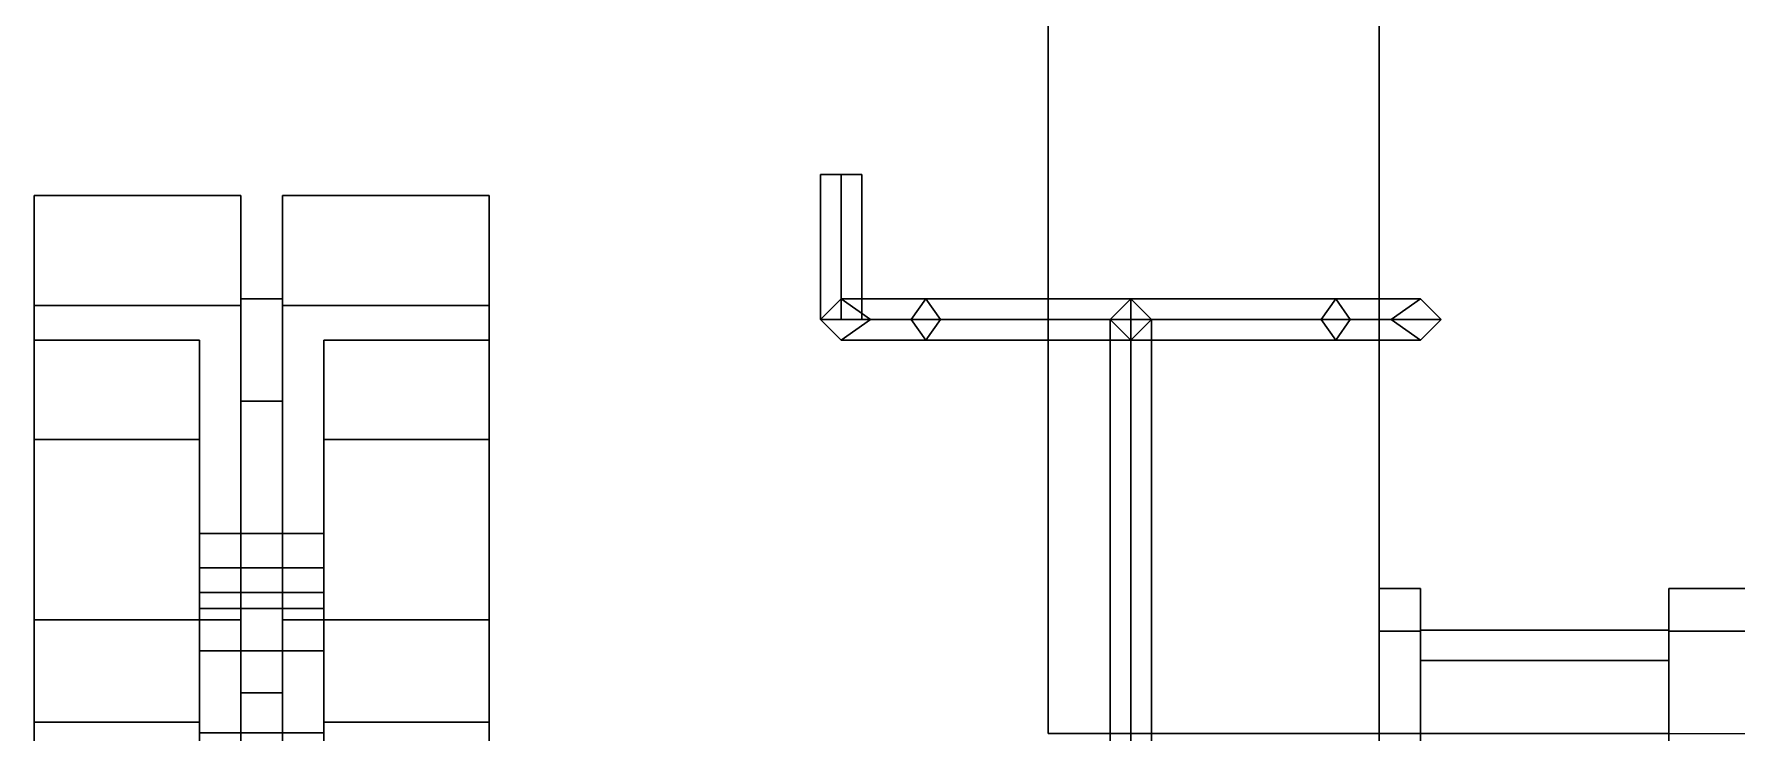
# Model space of a CAD drawing. Header units: millimetres. Extents: x -1.1 to 1.1, y -3.6 to 7.7.
# Drawn here: x -1.12 to -0.297, y 0.44 to 0.778 of the extents above; entities that cross this region are included whole.
import ezdxf

# ---------------------------------------------------------------- set-up
doc = ezdxf.new("R2010")
doc.units = ezdxf.units.MM
doc.header["$MEASUREMENT"] = 0
for name, color, linetype in [('trail', 6, 'Continuous'), ('turret', 2, 'Continuous'), ('wheels', 2, 'Continuous'), ('wheels_hungarian', 2, 'Continuous')]:
    doc.layers.add(name, color=color, linetype=linetype)

msp = doc.modelspace()

# ---------------------------------------------------------------- linework, layer by layer
at = {"layer": 'trail'}
for points in [[(-0.63, 3.67, 0.05), (-0.63, 0.44, 0.67), (-0.63, 0.44, 0.97), (-0.63, 3.67, 0.23)], [(-0.47, 3.67, 0.05), (-0.47, 0.44, 0.67), (-0.63, 0.44, 0.67), (-0.63, 3.67, 0.05)], [(-0.63, 3.67, 0.23), (-0.63, 0.44, 0.97), (-0.47, 0.44, 0.97), (-0.47, 3.67, 0.23)], [(-0.47, 0.44, 0.97), (-0.47, 0.44, 0.67), (-0.47, 3.67, 0.05), (-0.47, 3.67, 0.23)]]:
    msp.add_3dface(points, dxfattribs=at)
at = {"layer": 'turret'}
for points in [[(-0.74, 0.71, 1.08), (-0.73, 0.71, 1.07), (-0.73, 0.64, 1.07), (-0.74, 0.64, 1.08)], [(-0.73, 0.71, 1.09), (-0.74, 0.71, 1.08), (-0.74, 0.64, 1.08), (-0.73, 0.64, 1.09)], [(-0.72, 0.71, 1.08), (-0.73, 0.71, 1.07), (-0.74, 0.71, 1.08), (-0.73, 0.71, 1.09)], [(-0.73, 0.71, 1.07), (-0.72, 0.71, 1.08), (-0.72, 0.64, 1.08), (-0.73, 0.64, 1.07)], [(-0.72, 0.71, 1.08), (-0.73, 0.71, 1.09), (-0.73, 0.64, 1.09), (-0.72, 0.64, 1.08)], [(-0.68899, 0.65, 0.98101), (-0.69607, 0.64, 0.97393), (-0.74, 0.64, 1.08), (-0.73, 0.65, 1.08)], [(-0.73, 0.65, 1.08), (-0.74, 0.64, 1.08), (-0.69607, 0.64, 1.18607), (-0.68899, 0.65, 1.17899)], [(-0.68192, 0.64, 0.98808), (-0.68899, 0.65, 0.98101), (-0.73, 0.65, 1.08), (-0.71586, 0.64, 1.07)], [(-0.71586, 0.64, 1.09), (-0.73, 0.65, 1.08), (-0.68899, 0.65, 1.17899), (-0.68192, 0.64, 1.17192)], [(-0.46414, 0.64, 1.09), (-0.45, 0.65, 1.08), (-0.73, 0.65, 1.08), (-0.71586, 0.64, 1.09)], [(-0.45, 0.65, 1.08), (-0.46414, 0.64, 1.07), (-0.71586, 0.64, 1.07), (-0.73, 0.65, 1.08)], [(-0.59, 0.65, 0.94), (-0.59, 0.64, 0.93), (-0.69607, 0.64, 0.97393), (-0.68899, 0.65, 0.98101)], [(-0.68899, 0.65, 1.17899), (-0.69607, 0.64, 1.18607), (-0.59, 0.64, 1.23), (-0.59, 0.65, 1.22)], [(-0.6, 0.64, 0.95414), (-0.59, 0.65, 0.94), (-0.68899, 0.65, 0.98101), (-0.68192, 0.64, 0.98808)], [(-0.68192, 0.64, 1.17192), (-0.68899, 0.65, 1.17899), (-0.59, 0.65, 1.22), (-0.6, 0.64, 1.20586)], [(-0.59, 0.65, 0.94), (-0.6, 0.64, 0.95414), (-0.6, 0.64, 1.20586), (-0.59, 0.65, 1.22)], [(-0.49808, 0.64, 0.98808), (-0.49101, 0.65, 0.98101), (-0.59, 0.65, 0.94), (-0.58, 0.64, 0.95414)], [(-0.49101, 0.65, 0.98101), (-0.48393, 0.64, 0.97393), (-0.59, 0.64, 0.93), (-0.59, 0.65, 0.94)], [(-0.58, 0.64, 1.20586), (-0.59, 0.65, 1.22), (-0.49101, 0.65, 1.17899), (-0.49808, 0.64, 1.17192)], [(-0.59, 0.65, 1.22), (-0.59, 0.64, 1.23), (-0.48393, 0.64, 1.18607), (-0.49101, 0.65, 1.17899)], [(-0.58, 0.64, 0.95414), (-0.59, 0.65, 0.94), (-0.59, 0.65, 1.22), (-0.58, 0.64, 1.20586)], [(-0.46414, 0.64, 1.07), (-0.45, 0.65, 1.08), (-0.49101, 0.65, 0.98101), (-0.49808, 0.64, 0.98808)], [(-0.49808, 0.64, 1.17192), (-0.49101, 0.65, 1.17899), (-0.45, 0.65, 1.08), (-0.46414, 0.64, 1.09)], [(-0.45, 0.65, 1.08), (-0.44, 0.64, 1.08), (-0.48393, 0.64, 0.97393), (-0.49101, 0.65, 0.98101)], [(-0.49101, 0.65, 1.17899), (-0.48393, 0.64, 1.18607), (-0.44, 0.64, 1.08), (-0.45, 0.65, 1.08)], [(-0.69607, 0.64, 0.97393), (-0.68899, 0.63, 0.98101), (-0.73, 0.63, 1.08), (-0.74, 0.64, 1.08)], [(-0.74, 0.64, 1.08), (-0.73, 0.63, 1.08), (-0.68899, 0.63, 1.17899), (-0.69607, 0.64, 1.18607)], [(-0.68899, 0.63, 0.98101), (-0.68192, 0.64, 0.98808), (-0.71586, 0.64, 1.07), (-0.73, 0.63, 1.08)], [(-0.73, 0.63, 1.08), (-0.71586, 0.64, 1.09), (-0.68192, 0.64, 1.17192), (-0.68899, 0.63, 1.17899)], [(-0.46414, 0.64, 1.07), (-0.45, 0.63, 1.08), (-0.73, 0.63, 1.08), (-0.71586, 0.64, 1.07)], [(-0.45, 0.63, 1.08), (-0.46414, 0.64, 1.09), (-0.71586, 0.64, 1.09), (-0.73, 0.63, 1.08)], [(-0.59, 0.64, 0.93), (-0.59, 0.63, 0.94), (-0.68899, 0.63, 0.98101), (-0.69607, 0.64, 0.97393)], [(-0.69607, 0.64, 1.18607), (-0.68899, 0.63, 1.17899), (-0.59, 0.63, 1.22), (-0.59, 0.64, 1.23)], [(-0.59, 0.63, 0.94), (-0.6, 0.64, 0.95414), (-0.68192, 0.64, 0.98808), (-0.68899, 0.63, 0.98101)], [(-0.68899, 0.63, 1.17899), (-0.68192, 0.64, 1.17192), (-0.6, 0.64, 1.20586), (-0.59, 0.63, 1.22)], [(-0.6, 0.64, 0.95414), (-0.59, 0.63, 0.94), (-0.59, 0.63, 1.22), (-0.6, 0.64, 1.20586)], [(-0.59, 0.64, 1.09), (-0.6, 0.64, 1.08), (-0.6, 0.24, 1.08), (-0.59, 0.23, 1.09)], [(-0.6, 0.64, 1.08), (-0.59, 0.64, 1.07), (-0.59, 0.23, 1.07), (-0.6, 0.24, 1.08)], [(-0.48393, 0.64, 0.97393), (-0.49101, 0.63, 0.98101), (-0.59, 0.63, 0.94), (-0.59, 0.64, 0.93)], [(-0.49101, 0.63, 0.98101), (-0.49808, 0.64, 0.98808), (-0.58, 0.64, 0.95414), (-0.59, 0.63, 0.94)], [(-0.59, 0.64, 1.23), (-0.59, 0.63, 1.22), (-0.49101, 0.63, 1.17899), (-0.48393, 0.64, 1.18607)], [(-0.59, 0.63, 1.22), (-0.58, 0.64, 1.20586), (-0.49808, 0.64, 1.17192), (-0.49101, 0.63, 1.17899)], [(-0.59, 0.63, 0.94), (-0.58, 0.64, 0.95414), (-0.58, 0.64, 1.20586), (-0.59, 0.63, 1.22)], [(-0.58, 0.64, 1.08), (-0.59, 0.64, 1.09), (-0.59, 0.23, 1.09), (-0.58, 0.24, 1.08)], [(-0.59, 0.64, 1.07), (-0.58, 0.64, 1.08), (-0.58, 0.24, 1.08), (-0.59, 0.23, 1.07)], [(-0.45, 0.63, 1.08), (-0.46414, 0.64, 1.07), (-0.49808, 0.64, 0.98808), (-0.49101, 0.63, 0.98101)], [(-0.49101, 0.63, 1.17899), (-0.49808, 0.64, 1.17192), (-0.46414, 0.64, 1.09), (-0.45, 0.63, 1.08)], [(-0.44, 0.64, 1.08), (-0.45, 0.63, 1.08), (-0.49101, 0.63, 0.98101), (-0.48393, 0.64, 0.97393)], [(-0.48393, 0.64, 1.18607), (-0.49101, 0.63, 1.17899), (-0.45, 0.63, 1.08), (-0.44, 0.64, 1.08)], [(-0.45, 0.4895, 1.6095), (-0.45, 0.51, 1.56), (-0.47, 0.51, 1.56), (-0.47, 0.4895, 1.6095)], [(-0.45, 0.51, 1.56), (-0.45, 0.4895, 1.5105), (-0.47, 0.4895, 1.5105), (-0.47, 0.51, 1.56)], [(-0.47, 0.44, 1.63), (-0.47, 0.4895, 1.6095), (-0.47, 0.51, 1.56), (-0.47, 0.3905, 1.6095)], [(-0.47, 0.3905, 1.6095), (-0.47, 0.51, 1.56), (-0.47, 0.4895, 1.5105), (-0.47, 0.37, 1.56)], [(-0.45, 0.3905, 1.6095), (-0.45, 0.51, 1.56), (-0.45, 0.4895, 1.6095), (-0.45, 0.44, 1.63)], [(-0.45, 0.37, 1.56), (-0.45, 0.4895, 1.5105), (-0.45, 0.51, 1.56), (-0.45, 0.3905, 1.6095)], [(-0.26, 0.4895, 1.6095), (-0.26, 0.51, 1.56), (-0.33, 0.51, 1.56), (-0.33, 0.4895, 1.6095)], [(-0.26, 0.51, 1.56), (-0.26, 0.4895, 1.5105), (-0.33, 0.4895, 1.5105), (-0.33, 0.51, 1.56)], [(-0.33, 0.51, 1.56), (-0.33, 0.4895, 1.5105), (-0.33, 0.37, 1.56), (-0.33, 0.3905, 1.6095)], [(-0.33, 0.4895, 1.6095), (-0.33, 0.51, 1.56), (-0.33, 0.3905, 1.6095), (-0.33, 0.44, 1.63)], [(-0.45, 0.44, 1.63), (-0.45, 0.4895, 1.6095), (-0.47, 0.4895, 1.6095), (-0.47, 0.44, 1.63)], [(-0.45, 0.4895, 1.5105), (-0.45, 0.44, 1.49), (-0.47, 0.44, 1.49), (-0.47, 0.4895, 1.5105)], [(-0.47, 0.37, 1.56), (-0.47, 0.4895, 1.5105), (-0.47, 0.44, 1.49), (-0.47, 0.3905, 1.5105)], [(-0.33, 0.47536, 1.59536), (-0.33, 0.49, 1.56), (-0.45, 0.49, 1.56), (-0.45, 0.47536, 1.59536)], [(-0.33, 0.49, 1.56), (-0.33, 0.47536, 1.52464), (-0.45, 0.47536, 1.52464), (-0.45, 0.49, 1.56)], [(-0.45, 0.3905, 1.5105), (-0.45, 0.44, 1.49), (-0.45, 0.4895, 1.5105), (-0.45, 0.37, 1.56)], [(-0.33, 0.22, 0.99), (-0.33, -0.13, 0.99), (-0.33, 0.37, 1.56), (-0.33, 0.4895, 1.5105)], [(-0.33, 0.4895, 1.5105), (-0.26, 0.4895, 1.5105), (-0.26, 0.22, 0.99), (-0.33, 0.22, 0.99)], [(-0.26, 0.44, 1.63), (-0.26, 0.4895, 1.6095), (-0.33, 0.4895, 1.6095), (-0.33, 0.44, 1.63)], [(-0.33, 0.44, 1.61), (-0.33, 0.47536, 1.59536), (-0.45, 0.47536, 1.59536), (-0.45, 0.44, 1.61)], [(-0.33, 0.47536, 1.52464), (-0.33, 0.44, 1.51), (-0.45, 0.44, 1.51), (-0.45, 0.47536, 1.52464)]]:
    msp.add_3dface(points, dxfattribs=at)
at = {"layer": 'wheels'}
for points in [[(-1.12, 0.65, 0.67), (-1.12, 0.60052, 0.91874), (-1.12, 0.64672, 0.93788), (-1.12, 0.7, 0.67)], [(-1.02, 0.64672, 0.93788), (-1.02, 0.7, 0.67), (-1.12, 0.7, 0.67), (-1.12, 0.64672, 0.93788)], [(-1.12, 0.60052, 0.42126), (-1.12, 0.65, 0.67), (-1.12, 0.7, 0.67), (-1.12, 0.64672, 0.40212)], [(-1.02, 0.7, 0.67), (-1.02, 0.64672, 0.40212), (-1.12, 0.64672, 0.40212), (-1.12, 0.7, 0.67)], [(-1.02, 0.60052, 0.91874), (-1.02, 0.65, 0.67), (-1.02, 0.7, 0.67), (-1.02, 0.64672, 0.93788)], [(-1.02, 0.65, 0.67), (-1.02, 0.60052, 0.42126), (-1.02, 0.64672, 0.40212), (-1.02, 0.7, 0.67)], [(-0.9, 0.64672, 0.93788), (-0.9, 0.7, 0.67), (-1, 0.7, 0.67), (-1, 0.64672, 0.93788)], [(-0.9, 0.7, 0.67), (-0.9, 0.64672, 0.40212), (-1, 0.64672, 0.40212), (-1, 0.7, 0.67)], [(-1, 0.65, 0.67), (-1, 0.60052, 0.91874), (-1, 0.64672, 0.93788), (-1, 0.7, 0.67)], [(-1, 0.60052, 0.42126), (-1, 0.65, 0.67), (-1, 0.7, 0.67), (-1, 0.64672, 0.40212)], [(-0.9, 0.60052, 0.91874), (-0.9, 0.65, 0.67), (-0.9, 0.7, 0.67), (-0.9, 0.64672, 0.93788)], [(-0.9, 0.65, 0.67), (-0.9, 0.60052, 0.42126), (-0.9, 0.64672, 0.40212), (-0.9, 0.7, 0.67)], [(-1.12, 0.63, 0.67), (-1.12, 0.58204, 0.91109), (-1.12, 0.60052, 0.91874), (-1.12, 0.65, 0.67)], [(-1.12, 0.58204, 0.42891), (-1.12, 0.63, 0.67), (-1.12, 0.65, 0.67), (-1.12, 0.60052, 0.42126)], [(-1.12, 0.45962, 0.21038), (-1.12, 0.60052, 0.42126), (-1.12, 0.64672, 0.40212), (-1.12, 0.49497, 0.17503)], [(-1.02, 0.64672, 0.40212), (-1.02, 0.49497, 0.17503), (-1.12, 0.49497, 0.17503), (-1.12, 0.64672, 0.40212)], [(-1.12, 0.60052, 0.91874), (-1.12, 0.45962, 1.12962), (-1.12, 0.49497, 1.16497), (-1.12, 0.64672, 0.93788)], [(-1.02, 0.49497, 1.16497), (-1.02, 0.64672, 0.93788), (-1.12, 0.64672, 0.93788), (-1.12, 0.49497, 1.16497)], [(-1, 0.60052, 0.91874), (-1, 0.65, 0.67), (-1.02, 0.65, 0.67), (-1.02, 0.60052, 0.91874)], [(-1, 0.65, 0.67), (-1, 0.60052, 0.42126), (-1.02, 0.60052, 0.42126), (-1.02, 0.65, 0.67)], [(-1.02, 0.60052, 0.42126), (-1.02, 0.45962, 0.21038), (-1.02, 0.49497, 0.17503), (-1.02, 0.64672, 0.40212)], [(-1.02, 0.45962, 1.12962), (-1.02, 0.60052, 0.91874), (-1.02, 0.64672, 0.93788), (-1.02, 0.49497, 1.16497)], [(-0.9, 0.49497, 1.16497), (-0.9, 0.64672, 0.93788), (-1, 0.64672, 0.93788), (-1, 0.49497, 1.16497)], [(-0.9, 0.64672, 0.40212), (-0.9, 0.49497, 0.17503), (-1, 0.49497, 0.17503), (-1, 0.64672, 0.40212)], [(-1, 0.45962, 0.21038), (-1, 0.60052, 0.42126), (-1, 0.64672, 0.40212), (-1, 0.49497, 0.17503)], [(-1, 0.60052, 0.91874), (-1, 0.45962, 1.12962), (-1, 0.49497, 1.16497), (-1, 0.64672, 0.93788)], [(-0.9, 0.58204, 0.91109), (-0.9, 0.63, 0.67), (-0.9, 0.65, 0.67), (-0.9, 0.60052, 0.91874)], [(-0.9, 0.63, 0.67), (-0.9, 0.58204, 0.42891), (-0.9, 0.60052, 0.42126), (-0.9, 0.65, 0.67)], [(-0.9, 0.45962, 1.12962), (-0.9, 0.60052, 0.91874), (-0.9, 0.64672, 0.93788), (-0.9, 0.49497, 1.16497)], [(-0.9, 0.60052, 0.42126), (-0.9, 0.45962, 0.21038), (-0.9, 0.49497, 0.17503), (-0.9, 0.64672, 0.40212)], [(-1.04, 0.63, 0.67), (-1.04, 0.58204, 0.91109), (-1.12, 0.58204, 0.91109), (-1.12, 0.63, 0.67)], [(-1.04, 0.58204, 0.42891), (-1.04, 0.63, 0.67), (-1.12, 0.63, 0.67), (-1.12, 0.58204, 0.42891)], [(-1.04, 0.55, 0.67), (-1.04, 0.50813, 0.88048), (-1.04, 0.58204, 0.91109), (-1.04, 0.63, 0.67)], [(-1.04, 0.50813, 0.45952), (-1.04, 0.55, 0.67), (-1.04, 0.63, 0.67), (-1.04, 0.58204, 0.42891)], [(-0.98, 0.50813, 0.88048), (-0.98, 0.55, 0.67), (-0.98, 0.63, 0.67), (-0.98, 0.58204, 0.91109)], [(-0.98, 0.55, 0.67), (-0.98, 0.50813, 0.45952), (-0.98, 0.58204, 0.42891), (-0.98, 0.63, 0.67)], [(-0.9, 0.63, 0.67), (-0.9, 0.58204, 0.91109), (-0.98, 0.58204, 0.91109), (-0.98, 0.63, 0.67)], [(-0.9, 0.58204, 0.42891), (-0.9, 0.63, 0.67), (-0.98, 0.63, 0.67), (-0.98, 0.58204, 0.42891)], [(-1.12, 0.58204, 0.91109), (-1.12, 0.44548, 1.11548), (-1.12, 0.45962, 1.12962), (-1.12, 0.60052, 0.91874)], [(-1.12, 0.44548, 0.22452), (-1.12, 0.58204, 0.42891), (-1.12, 0.60052, 0.42126), (-1.12, 0.45962, 0.21038)], [(-1, 0.45962, 1.12962), (-1, 0.60052, 0.91874), (-1.02, 0.60052, 0.91874), (-1.02, 0.45962, 1.12962)], [(-1, 0.60052, 0.42126), (-1, 0.45962, 0.21038), (-1.02, 0.45962, 0.21038), (-1.02, 0.60052, 0.42126)], [(-0.9, 0.58204, 0.42891), (-0.9, 0.44548, 0.22452), (-0.9, 0.45962, 0.21038), (-0.9, 0.60052, 0.42126)], [(-0.9, 0.44548, 1.11548), (-0.9, 0.58204, 0.91109), (-0.9, 0.60052, 0.91874), (-0.9, 0.45962, 1.12962)], [(-1.04, 0.58204, 0.91109), (-1.04, 0.44548, 1.11548), (-1.12, 0.44548, 1.11548), (-1.12, 0.58204, 0.91109)], [(-1.04, 0.44548, 0.22452), (-1.04, 0.58204, 0.42891), (-1.12, 0.58204, 0.42891), (-1.12, 0.44548, 0.22452)], [(-1.04, 0.50813, 0.88048), (-1.04, 0.38891, 1.05891), (-1.04, 0.44548, 1.11548), (-1.04, 0.58204, 0.91109)], [(-1.04, 0.38891, 0.28109), (-1.04, 0.50813, 0.45952), (-1.04, 0.58204, 0.42891), (-1.04, 0.44548, 0.22452)], [(-0.98, 0.50813, 0.45952), (-0.98, 0.38891, 0.28109), (-0.98, 0.44548, 0.22452), (-0.98, 0.58204, 0.42891)], [(-0.98, 0.38891, 1.05891), (-0.98, 0.50813, 0.88048), (-0.98, 0.58204, 0.91109), (-0.98, 0.44548, 1.11548)], [(-0.9, 0.58204, 0.91109), (-0.9, 0.44548, 1.11548), (-0.98, 0.44548, 1.11548), (-0.98, 0.58204, 0.91109)], [(-0.9, 0.44548, 0.22452), (-0.9, 0.58204, 0.42891), (-0.98, 0.58204, 0.42891), (-0.98, 0.44548, 0.22452)], [(-1.04, 0.55, 0.67), (-1.04, 0.53673, 0.60327), (-1.04, 0.53673, 0.73673), (-1.04, 0.55, 0.67)], [(-0.98, 0.55, 0.67), (-0.98, 0.53673, 0.73673), (-0.98, 0.53673, 0.60327), (-0.98, 0.55, 0.67)], [(-0.98, 0.50813, 0.45952), (-0.98, 0.53673, 0.60327), (-1.04, 0.53673, 0.60327), (-1.04, 0.50813, 0.45952)], [(-0.98, 0.53673, 0.60327), (-0.98, 0.52, 0.62), (-1.04, 0.52, 0.62), (-1.04, 0.53673, 0.60327)], [(-0.98, 0.53673, 0.73673), (-0.98, 0.50813, 0.88048), (-1.04, 0.50813, 0.88048), (-1.04, 0.53673, 0.73673)], [(-0.98, 0.52, 0.72), (-0.98, 0.53673, 0.73673), (-1.04, 0.53673, 0.73673), (-1.04, 0.52, 0.72)], [(-1.04, 0.53673, 0.60327), (-1.04, 0.52, 0.62), (-1.04, 0.52, 0.72), (-1.04, 0.53673, 0.73673)], [(-0.98, 0.52, 0.62), (-0.98, 0.53673, 0.60327), (-0.98, 0.53673, 0.73673), (-0.98, 0.52, 0.72)], [(-0.98, 0.52, 0.62), (-0.98, 0.29, 0.62), (-1.04, 0.29, 0.62), (-1.04, 0.52, 0.62)], [(-0.98, 0.29, 0.72), (-0.98, 0.52, 0.72), (-1.04, 0.52, 0.72), (-1.04, 0.29, 0.72)], [(-1.04, 0.52, 0.62), (-1.04, 0.29, 0.62), (-1.04, 0.29, 0.72), (-1.04, 0.52, 0.72)], [(-0.98, 0.32929, 0.62), (-0.98, 0.52, 0.62), (-0.98, 0.52, 0.62), (-0.98, 0.35, 0.67)], [(-0.98, 0.35, 0.67), (-0.98, 0.52, 0.62), (-0.98, 0.52, 0.72), (-0.98, 0.32929, 0.72)], [(-0.98, 0.50813, 0.88048), (-0.98, 0.42671, 1.00234), (-1.04, 0.42671, 1.00234), (-1.04, 0.50813, 0.88048)], [(-0.98, 0.42671, 0.33766), (-0.98, 0.50813, 0.45952), (-1.04, 0.50813, 0.45952), (-1.04, 0.42671, 0.33766)], [(-1.12, 0.45962, 1.12962), (-1.12, 0.24874, 1.27052), (-1.12, 0.26788, 1.31672), (-1.12, 0.49497, 1.16497)], [(-1.02, 0.26788, 1.31672), (-1.02, 0.49497, 1.16497), (-1.12, 0.49497, 1.16497), (-1.12, 0.26788, 1.31672)], [(-1.12, 0.24874, 0.06948), (-1.12, 0.45962, 0.21038), (-1.12, 0.49497, 0.17503), (-1.12, 0.26788, 0.02328)], [(-1.02, 0.49497, 0.17503), (-1.02, 0.26788, 0.02328), (-1.12, 0.26788, 0.02328), (-1.12, 0.49497, 0.17503)], [(-1.02, 0.24874, 1.27052), (-1.02, 0.45962, 1.12962), (-1.02, 0.49497, 1.16497), (-1.02, 0.26788, 1.31672)], [(-1.02, 0.45962, 0.21038), (-1.02, 0.24874, 0.06948), (-1.02, 0.26788, 0.02328), (-1.02, 0.49497, 0.17503)], [(-0.9, 0.26788, 1.31672), (-0.9, 0.49497, 1.16497), (-1, 0.49497, 1.16497), (-1, 0.26788, 1.31672)], [(-0.9, 0.49497, 0.17503), (-0.9, 0.26788, 0.02328), (-1, 0.26788, 0.02328), (-1, 0.49497, 0.17503)], [(-1, 0.45962, 1.12962), (-1, 0.24874, 1.27052), (-1, 0.26788, 1.31672), (-1, 0.49497, 1.16497)], [(-1, 0.24874, 0.06948), (-1, 0.45962, 0.21038), (-1, 0.49497, 0.17503), (-1, 0.26788, 0.02328)], [(-0.9, 0.24874, 1.27052), (-0.9, 0.45962, 1.12962), (-0.9, 0.49497, 1.16497), (-0.9, 0.26788, 1.31672)], [(-0.9, 0.45962, 0.21038), (-0.9, 0.24874, 0.06948), (-0.9, 0.26788, 0.02328), (-0.9, 0.49497, 0.17503)], [(-1.12, 0.44548, 1.11548), (-1.12, 0.24109, 1.25204), (-1.12, 0.24874, 1.27052), (-1.12, 0.45962, 1.12962)], [(-1.12, 0.24109, 0.08796), (-1.12, 0.44548, 0.22452), (-1.12, 0.45962, 0.21038), (-1.12, 0.24874, 0.06948)], [(-1, 0.24874, 1.27052), (-1, 0.45962, 1.12962), (-1.02, 0.45962, 1.12962), (-1.02, 0.24874, 1.27052)], [(-1, 0.45962, 0.21038), (-1, 0.24874, 0.06948), (-1.02, 0.24874, 0.06948), (-1.02, 0.45962, 0.21038)], [(-0.9, 0.44548, 0.22452), (-0.9, 0.24109, 0.08796), (-0.9, 0.24874, 0.06948), (-0.9, 0.45962, 0.21038)], [(-0.9, 0.24109, 1.25204), (-0.9, 0.44548, 1.11548), (-0.9, 0.45962, 1.12962), (-0.9, 0.24874, 1.27052)], [(-1.04, 0.44548, 1.11548), (-1.04, 0.24109, 1.25204), (-1.12, 0.24109, 1.25204), (-1.12, 0.44548, 1.11548)], [(-1.04, 0.24109, 0.08796), (-1.04, 0.44548, 0.22452), (-1.12, 0.44548, 0.22452), (-1.12, 0.24109, 0.08796)], [(-1.04, 0.38891, 1.05891), (-1.04, 0.21048, 1.17813), (-1.04, 0.24109, 1.25204), (-1.04, 0.44548, 1.11548)], [(-1.04, 0.21048, 0.16187), (-1.04, 0.38891, 0.28109), (-1.04, 0.44548, 0.22452), (-1.04, 0.24109, 0.08796)], [(-0.98, 0.38891, 0.28109), (-0.98, 0.21048, 0.16187), (-0.98, 0.24109, 0.08796), (-0.98, 0.44548, 0.22452)], [(-0.98, 0.21048, 1.17813), (-0.98, 0.38891, 1.05891), (-0.98, 0.44548, 1.11548), (-0.98, 0.24109, 1.25204)], [(-0.9, 0.44548, 1.11548), (-0.9, 0.24109, 1.25204), (-0.98, 0.24109, 1.25204), (-0.98, 0.44548, 1.11548)], [(-0.9, 0.24109, 0.08796), (-0.9, 0.44548, 0.22452), (-0.98, 0.44548, 0.22452), (-0.98, 0.24109, 0.08796)]]:
    msp.add_3dface(points, dxfattribs=at)
at = {"layer": 'wheels_hungarian'}
for points in [[(-1.02, 0.64672, 0.93788), (-1.02, 0.7, 0.67), (-1.12, 0.7, 0.67), (-1.12, 0.64672, 0.93788)], [(-1.12, 0.65, 0.67), (-1.12, 0.60052, 0.91874), (-1.12, 0.64672, 0.93788), (-1.12, 0.7, 0.67)], [(-1.02, 0.7, 0.67), (-1.02, 0.64672, 0.40212), (-1.12, 0.64672, 0.40212), (-1.12, 0.7, 0.67)], [(-1.12, 0.60052, 0.42126), (-1.12, 0.65, 0.67), (-1.12, 0.7, 0.67), (-1.12, 0.64672, 0.40212)], [(-1.02, 0.60052, 0.91874), (-1.02, 0.65, 0.67), (-1.02, 0.7, 0.67), (-1.02, 0.64672, 0.93788)], [(-1.02, 0.65, 0.67), (-1.02, 0.60052, 0.42126), (-1.02, 0.64672, 0.40212), (-1.02, 0.7, 0.67)], [(-1, 0.65, 0.67), (-1, 0.60052, 0.91874), (-1, 0.64672, 0.93788), (-1, 0.7, 0.67)], [(-0.9, 0.64672, 0.93788), (-0.9, 0.7, 0.67), (-1, 0.7, 0.67), (-1, 0.64672, 0.93788)], [(-1, 0.60052, 0.42126), (-1, 0.65, 0.67), (-1, 0.7, 0.67), (-1, 0.64672, 0.40212)], [(-0.9, 0.7, 0.67), (-0.9, 0.64672, 0.40212), (-1, 0.64672, 0.40212), (-1, 0.7, 0.67)], [(-0.9, 0.60052, 0.91874), (-0.9, 0.65, 0.67), (-0.9, 0.7, 0.67), (-0.9, 0.64672, 0.93788)], [(-0.9, 0.65, 0.67), (-0.9, 0.60052, 0.42126), (-0.9, 0.64672, 0.40212), (-0.9, 0.7, 0.67)], [(-1.12, 0.63, 0.67), (-1.12, 0.58204, 0.91109), (-1.12, 0.60052, 0.91874), (-1.12, 0.65, 0.67)], [(-1.12, 0.58204, 0.42891), (-1.12, 0.63, 0.67), (-1.12, 0.65, 0.67), (-1.12, 0.60052, 0.42126)], [(-1.02, 0.64672, 0.40212), (-1.02, 0.49497, 0.17503), (-1.12, 0.49497, 0.17503), (-1.12, 0.64672, 0.40212)], [(-1.12, 0.45962, 0.21038), (-1.12, 0.60052, 0.42126), (-1.12, 0.64672, 0.40212), (-1.12, 0.49497, 0.17503)], [(-1.02, 0.49497, 1.16497), (-1.02, 0.64672, 0.93788), (-1.12, 0.64672, 0.93788), (-1.12, 0.49497, 1.16497)], [(-1.12, 0.60052, 0.91874), (-1.12, 0.45962, 1.12962), (-1.12, 0.49497, 1.16497), (-1.12, 0.64672, 0.93788)], [(-1, 0.60052, 0.91874), (-1, 0.65, 0.67), (-1.02, 0.65, 0.67), (-1.02, 0.60052, 0.91874)], [(-1, 0.65, 0.67), (-1, 0.60052, 0.42126), (-1.02, 0.60052, 0.42126), (-1.02, 0.65, 0.67)], [(-1.02, 0.60052, 0.42126), (-1.02, 0.45962, 0.21038), (-1.02, 0.49497, 0.17503), (-1.02, 0.64672, 0.40212)], [(-1.02, 0.45962, 1.12962), (-1.02, 0.60052, 0.91874), (-1.02, 0.64672, 0.93788), (-1.02, 0.49497, 1.16497)], [(-1, 0.45962, 0.21038), (-1, 0.60052, 0.42126), (-1, 0.64672, 0.40212), (-1, 0.49497, 0.17503)], [(-0.9, 0.64672, 0.40212), (-0.9, 0.49497, 0.17503), (-1, 0.49497, 0.17503), (-1, 0.64672, 0.40212)], [(-1, 0.60052, 0.91874), (-1, 0.45962, 1.12962), (-1, 0.49497, 1.16497), (-1, 0.64672, 0.93788)], [(-0.9, 0.49497, 1.16497), (-0.9, 0.64672, 0.93788), (-1, 0.64672, 0.93788), (-1, 0.49497, 1.16497)], [(-0.9, 0.58204, 0.91109), (-0.9, 0.63, 0.67), (-0.9, 0.65, 0.67), (-0.9, 0.60052, 0.91874)], [(-0.9, 0.63, 0.67), (-0.9, 0.58204, 0.42891), (-0.9, 0.60052, 0.42126), (-0.9, 0.65, 0.67)], [(-0.9, 0.60052, 0.42126), (-0.9, 0.45962, 0.21038), (-0.9, 0.49497, 0.17503), (-0.9, 0.64672, 0.40212)], [(-0.9, 0.45962, 1.12962), (-0.9, 0.60052, 0.91874), (-0.9, 0.64672, 0.93788), (-0.9, 0.49497, 1.16497)], [(-1.04, 0.63, 0.67), (-1.04, 0.58204, 0.91109), (-1.12, 0.58204, 0.91109), (-1.12, 0.63, 0.67)], [(-1.04, 0.58204, 0.42891), (-1.04, 0.63, 0.67), (-1.12, 0.63, 0.67), (-1.12, 0.58204, 0.42891)], [(-1.04, 0.44031, 0.42473), (-1.04, 0.50038, 0.60962), (-1.04, 0.63, 0.67), (-1.04, 0.58204, 0.42891)], [(-1.04, 0.58204, 0.91109), (-1.04, 0.63, 0.67), (-1.04, 0.50038, 0.73038), (-1.04, 0.44031, 0.91527)], [(-1.04, 0.50038, 0.60962), (-1.04, 0.50038, 0.73038), (-1.04, 0.63, 0.67)], [(-0.9, 0.63, 0.67), (-0.9, 0.58204, 0.91109), (-0.98, 0.58204, 0.91109), (-0.98, 0.63, 0.67)], [(-0.9, 0.58204, 0.42891), (-0.9, 0.63, 0.67), (-0.98, 0.63, 0.67), (-0.98, 0.58204, 0.42891)], [(-0.98, 0.58204, 0.42891), (-0.98, 0.63, 0.67), (-0.98, 0.50038, 0.60962), (-0.98, 0.44031, 0.42473)], [(-0.98, 0.44031, 0.91527), (-0.98, 0.50038, 0.73038), (-0.98, 0.63, 0.67), (-0.98, 0.58204, 0.91109)], [(-0.98, 0.63, 0.67), (-0.98, 0.63, 0.67), (-0.98, 0.50038, 0.73038), (-0.98, 0.50038, 0.60962)], [(-1.12, 0.44548, 0.22452), (-1.12, 0.58204, 0.42891), (-1.12, 0.60052, 0.42126), (-1.12, 0.45962, 0.21038)], [(-1.12, 0.58204, 0.91109), (-1.12, 0.44548, 1.11548), (-1.12, 0.45962, 1.12962), (-1.12, 0.60052, 0.91874)], [(-1, 0.60052, 0.42126), (-1, 0.45962, 0.21038), (-1.02, 0.45962, 0.21038), (-1.02, 0.60052, 0.42126)], [(-1, 0.45962, 1.12962), (-1, 0.60052, 0.91874), (-1.02, 0.60052, 0.91874), (-1.02, 0.45962, 1.12962)], [(-0.9, 0.58204, 0.42891), (-0.9, 0.44548, 0.22452), (-0.9, 0.45962, 0.21038), (-0.9, 0.60052, 0.42126)], [(-0.9, 0.44548, 1.11548), (-0.9, 0.58204, 0.91109), (-0.9, 0.60052, 0.91874), (-0.9, 0.45962, 1.12962)], [(-1.04, 0.44548, 0.22452), (-1.04, 0.58204, 0.42891), (-1.12, 0.58204, 0.42891), (-1.12, 0.44548, 0.22452)], [(-1.04, 0.58204, 0.91109), (-1.04, 0.44548, 1.11548), (-1.12, 0.44548, 1.11548), (-1.12, 0.58204, 0.91109)], [(-1.04, 0.36933, 0.32703), (-1.04, 0.44031, 0.42473), (-1.04, 0.58204, 0.42891), (-1.04, 0.44548, 0.22452)], [(-1.04, 0.44548, 1.11548), (-1.04, 0.58204, 0.91109), (-1.04, 0.44031, 0.91527), (-1.04, 0.36933, 1.01297)], [(-0.9, 0.44548, 0.22452), (-0.9, 0.58204, 0.42891), (-0.98, 0.58204, 0.42891), (-0.98, 0.44548, 0.22452)], [(-0.9, 0.58204, 0.91109), (-0.9, 0.44548, 1.11548), (-0.98, 0.44548, 1.11548), (-0.98, 0.58204, 0.91109)], [(-0.98, 0.44548, 0.22452), (-0.98, 0.58204, 0.42891), (-0.98, 0.44031, 0.42473), (-0.98, 0.36933, 0.32703)], [(-0.98, 0.36933, 1.01297), (-0.98, 0.44031, 0.91527), (-0.98, 0.58204, 0.91109), (-0.98, 0.44548, 1.11548)], [(-1.02, 0.49497, 0.17503), (-1.02, 0.26788, 0.02328), (-1.12, 0.26788, 0.02328), (-1.12, 0.49497, 0.17503)], [(-1.12, 0.24874, 0.06948), (-1.12, 0.45962, 0.21038), (-1.12, 0.49497, 0.17503), (-1.12, 0.26788, 0.02328)], [(-1.02, 0.26788, 1.31672), (-1.02, 0.49497, 1.16497), (-1.12, 0.49497, 1.16497), (-1.12, 0.26788, 1.31672)], [(-1.12, 0.45962, 1.12962), (-1.12, 0.24874, 1.27052), (-1.12, 0.26788, 1.31672), (-1.12, 0.49497, 1.16497)], [(-1.04, 0.50038, 0.73038), (-1.04, 0.48, 0.71), (-0.98, 0.48, 0.71), (-0.98, 0.50038, 0.73038)], [(-0.98, 0.50038, 0.60962), (-0.98, 0.48, 0.63), (-1.04, 0.48, 0.63), (-1.04, 0.50038, 0.60962)], [(-0.98, 0.50038, 0.73038), (-0.98, 0.44031, 0.91527), (-1.04, 0.44031, 0.91527), (-1.04, 0.50038, 0.73038)], [(-1.04, 0.50038, 0.60962), (-1.04, 0.48, 0.63), (-1.04, 0.48, 0.71), (-1.04, 0.50038, 0.73038)], [(-0.98, 0.44031, 0.42473), (-0.98, 0.50038, 0.60962), (-1.04, 0.50038, 0.60962), (-1.04, 0.44031, 0.42473)], [(-1.02, 0.45962, 0.21038), (-1.02, 0.24874, 0.06948), (-1.02, 0.26788, 0.02328), (-1.02, 0.49497, 0.17503)], [(-1.02, 0.24874, 1.27052), (-1.02, 0.45962, 1.12962), (-1.02, 0.49497, 1.16497), (-1.02, 0.26788, 1.31672)], [(-1, 0.24874, 0.06948), (-1, 0.45962, 0.21038), (-1, 0.49497, 0.17503), (-1, 0.26788, 0.02328)], [(-0.9, 0.49497, 0.17503), (-0.9, 0.26788, 0.02328), (-1, 0.26788, 0.02328), (-1, 0.49497, 0.17503)], [(-1, 0.45962, 1.12962), (-1, 0.24874, 1.27052), (-1, 0.26788, 1.31672), (-1, 0.49497, 1.16497)], [(-0.9, 0.26788, 1.31672), (-0.9, 0.49497, 1.16497), (-1, 0.49497, 1.16497), (-1, 0.26788, 1.31672)], [(-0.98, 0.50038, 0.73038), (-0.98, 0.48, 0.71), (-0.98, 0.48, 0.63), (-0.98, 0.50038, 0.60962)], [(-0.9, 0.45962, 0.21038), (-0.9, 0.24874, 0.06948), (-0.9, 0.26788, 0.02328), (-0.9, 0.49497, 0.17503)], [(-0.9, 0.24874, 1.27052), (-0.9, 0.45962, 1.12962), (-0.9, 0.49497, 1.16497), (-0.9, 0.26788, 1.31672)], [(-1.04, 0.48, 0.71), (-1.04, 0.26, 0.71), (-0.98, 0.26, 0.71), (-0.98, 0.48, 0.71)], [(-0.98, 0.48, 0.63), (-0.98, 0.26, 0.63), (-1.04, 0.26, 0.63), (-1.04, 0.48, 0.63)], [(-1.04, 0.48, 0.63), (-1.04, 0.26, 0.63), (-1.04, 0.26, 0.71), (-1.04, 0.48, 0.71)], [(-0.98, 0.48, 0.63), (-0.98, 0.35, 0.67), (-0.98, 0.337, 0.63), (-0.98, 0.48, 0.63)], [(-0.98, 0.48, 0.71), (-0.98, 0.337, 0.71), (-0.98, 0.35, 0.67), (-0.98, 0.48, 0.63)], [(-1.12, 0.24109, 0.08796), (-1.12, 0.44548, 0.22452), (-1.12, 0.45962, 0.21038), (-1.12, 0.24874, 0.06948)], [(-1.12, 0.44548, 1.11548), (-1.12, 0.24109, 1.25204), (-1.12, 0.24874, 1.27052), (-1.12, 0.45962, 1.12962)], [(-1, 0.45962, 0.21038), (-1, 0.24874, 0.06948), (-1.02, 0.24874, 0.06948), (-1.02, 0.45962, 0.21038)], [(-1, 0.24874, 1.27052), (-1, 0.45962, 1.12962), (-1.02, 0.45962, 1.12962), (-1.02, 0.24874, 1.27052)], [(-0.9, 0.44548, 0.22452), (-0.9, 0.24109, 0.08796), (-0.9, 0.24874, 0.06948), (-0.9, 0.45962, 0.21038)], [(-0.9, 0.24109, 1.25204), (-0.9, 0.44548, 1.11548), (-0.9, 0.45962, 1.12962), (-0.9, 0.24874, 1.27052)], [(-1.04, 0.24109, 0.08796), (-1.04, 0.44548, 0.22452), (-1.12, 0.44548, 0.22452), (-1.12, 0.24109, 0.08796)], [(-1.04, 0.44548, 1.11548), (-1.04, 0.24109, 1.25204), (-1.12, 0.24109, 1.25204), (-1.12, 0.44548, 1.11548)], [(-1.04, 0.21205, 0.21277), (-1.04, 0.36933, 0.32703), (-1.04, 0.44548, 0.22452), (-1.04, 0.24109, 0.08796)], [(-1.04, 0.24109, 1.25204), (-1.04, 0.44548, 1.11548), (-1.04, 0.36933, 1.01297), (-1.04, 0.21205, 1.12723)], [(-0.9, 0.24109, 0.08796), (-0.9, 0.44548, 0.22452), (-0.98, 0.44548, 0.22452), (-0.98, 0.24109, 0.08796)], [(-0.9, 0.44548, 1.11548), (-0.9, 0.24109, 1.25204), (-0.98, 0.24109, 1.25204), (-0.98, 0.44548, 1.11548)], [(-0.98, 0.24109, 0.08796), (-0.98, 0.44548, 0.22452), (-0.98, 0.36933, 0.32703), (-0.98, 0.21205, 0.21277)], [(-0.98, 0.21205, 1.12723), (-0.98, 0.36933, 1.01297), (-0.98, 0.44548, 1.11548), (-0.98, 0.24109, 1.25204)], [(-0.98, 0.44031, 0.91527), (-0.98, 0.41184, 0.91978), (-1.04, 0.41184, 0.91978), (-1.04, 0.44031, 0.91527)], [(-1.04, 0.44031, 0.91527), (-1.04, 0.41184, 0.91978), (-1.04, 0.36482, 0.9845), (-1.04, 0.36933, 1.01297)], [(-0.98, 0.36933, 1.01297), (-0.98, 0.36482, 0.9845), (-0.98, 0.41184, 0.91978), (-0.98, 0.44031, 0.91527)]]:
    msp.add_3dface(points, dxfattribs=at)

doc.saveas('drawing.dxf')
